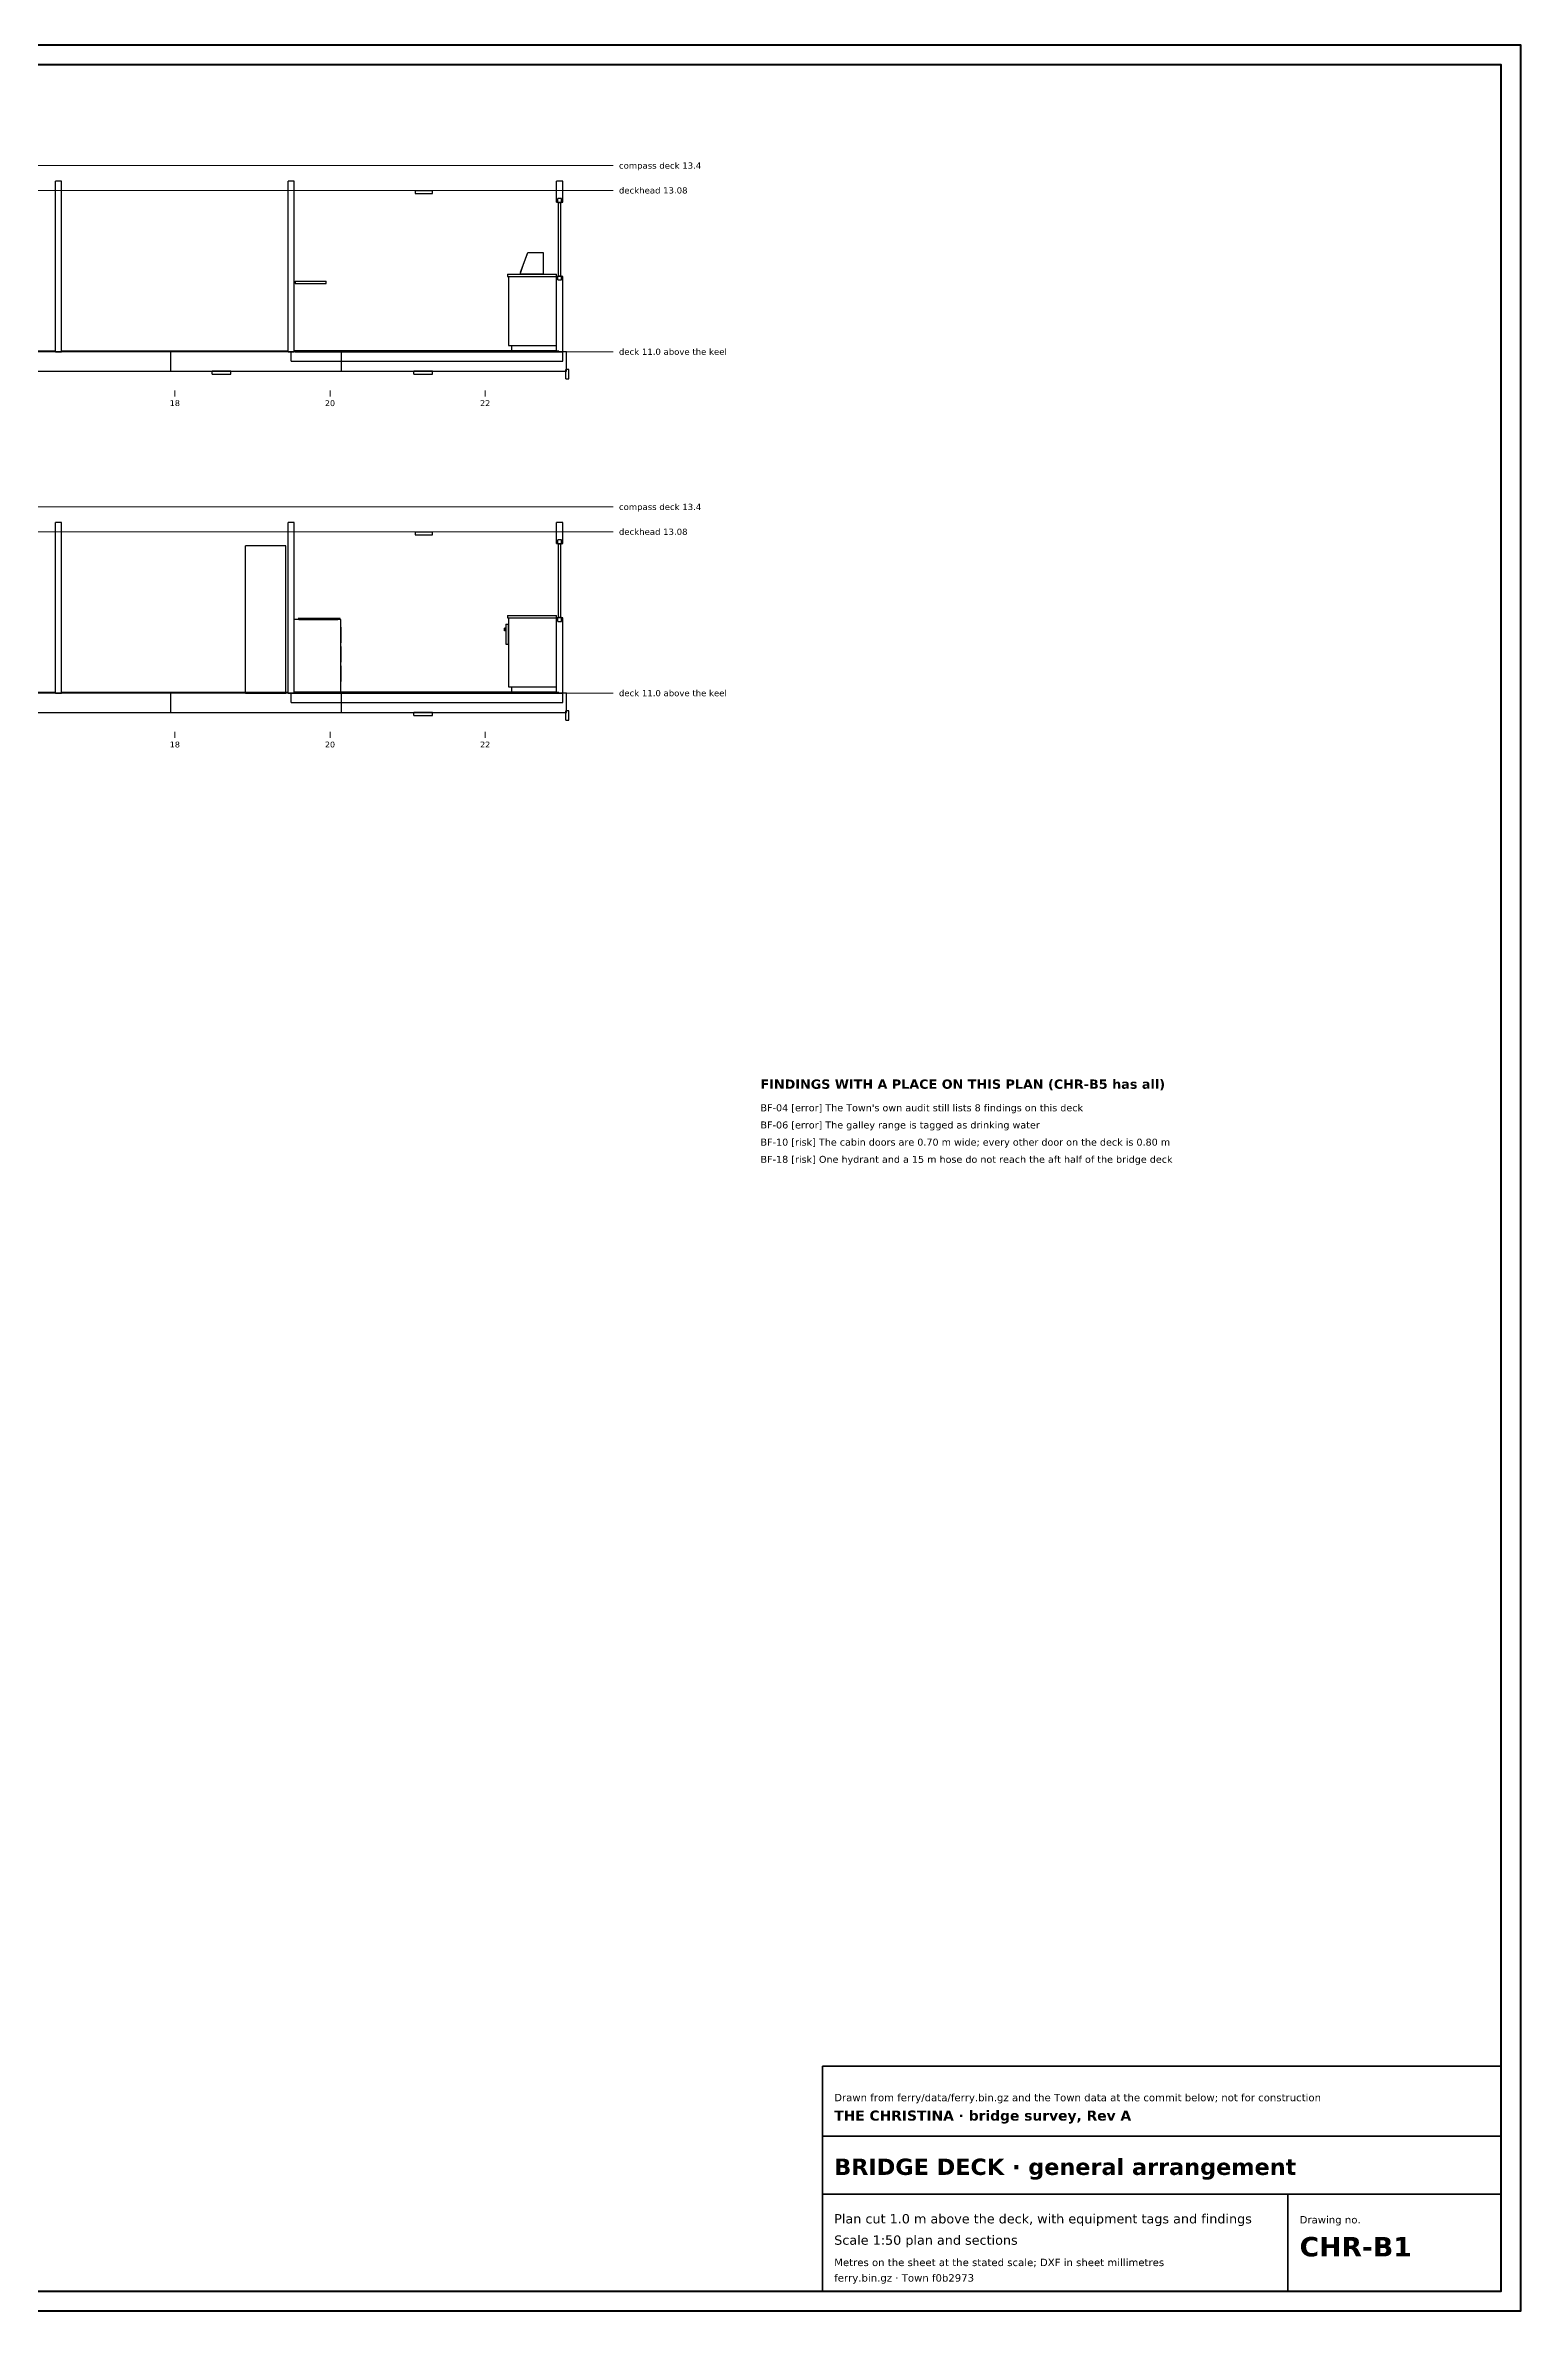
# Model space of a CAD drawing. Header units: millimetres. Extents: x -72 to 836, y -63 to 589.
# Drawn here: x 456 to 836, y 5 to 589 of the extents above; entities that cross this region are included whole.
import ezdxf
from ezdxf.enums import TextEntityAlignment as Align

# ---------------------------------------------------------------- set-up
doc = ezdxf.new("R2010")
doc.units = ezdxf.units.MM
for name, color, linetype, lineweight in [('CUT', 7, 'CONTINUOUS', 25), ('FRAME', 7, 'CONTINUOUS', 50), ('TEXT', 7, 'CONTINUOUS', 18), ('TITLE', 7, 'CONTINUOUS', 35)]:
    doc.layers.add(name, color=color, linetype=linetype, lineweight=lineweight)
doc.layers.add('DIM', color=2, linetype='CONTINUOUS', lineweight=13, true_color=0x1e46a0)
doc.layers.add('FIND', color=1, linetype='CONTINUOUS', lineweight=25, true_color=0xc80000)
doc.styles.add('SANS', font='DejaVuSans.ttf')
doc.styles.add('SANSB', font='DejaVuSans-Bold.ttf')

msp = doc.modelspace()

# ---------------------------------------------------------------- linework, layer by layer
at = {"layer": 'CUT'}
for p, q in [((459.01, 554), (458.2, 554)), ((458.2, 532.46), (458.2, 554)), ((459.8, 554), (459.01, 554)), ((459.8, 531.54), (459.8, 554)), ((519, 554), (518.2, 554)), ((518.2, 532.03), (518.2, 554)), ((519.8, 554), (519, 554)), ((519.8, 531.97), (519.8, 554)), ((551, 551.6), (551, 551.4)), ((551, 551.6), (552.1, 551.6)), ((551, 551.4), (551, 550.8)), ((551, 550.8), (554.3, 550.8)), ((552.1, 551.6), (555.4, 551.6)), ((554.3, 550.8), (555.4, 550.8)), ((555.4, 551.4), (555.4, 551.6)), ((555.4, 550.8), (555.4, 551.4)), ((587.42, 554), (587.4, 554)), ((587.4, 548.63), (587.4, 554)), ((589.01, 554), (587.42, 554)), ((587.71, 549.5), (587.7, 549.5)), ((587.7, 548.5), (587.7, 549.5)), ((588.7, 549.5), (587.71, 549.5)), ((588.7, 549.5), (588.7, 549.5)), ((588.7, 548.5), (588.7, 549.5)), ((589.01, 553.95), (589.01, 554)), ((589.01, 548.58), (589.01, 553.95)), ((587.4, 548.58), (587.4, 548.63)), ((587.4, 548.58), (588.99, 548.58)), ((587.7, 548.5), (588.69, 548.5)), ((587.7, 548.5), (587.7, 548.5)), ((587.91, 548.5), (587.91, 548.5)), ((588.5, 548.5), (587.91, 548.5)), ((587.91, 529.59), (587.91, 548.5)), ((588.5, 548.41), (588.5, 548.5)), ((588.5, 529.5), (588.5, 548.41)), ((588.69, 548.5), (588.7, 548.5)), ((588.99, 548.58), (589.01, 548.58)), ((458.2, 510), (458.2, 532.46)), ((459.8, 510), (459.8, 531.54)), ((518.2, 510), (518.2, 532.03)), ((519.8, 510), (519.8, 531.97)), ((577.99, 530), (578.84, 532.34)), ((578.15, 530.51), (579.15, 533.23)), ((578.84, 532.34), (580.03, 535.6)), ((579.15, 533.23), (579.83, 535.11)), ((580.03, 535.6), (581.69, 535.6)), ((581.69, 535.6), (584, 535.6)), ((584, 535.6), (584, 533.27)), ((584, 533.27), (584, 530)), ((520, 528.2), (520, 527.71)), ((520, 528.2), (526.49, 528.2)), ((520, 527.71), (520, 527.6)), ((520, 527.6), (521.5, 527.6)), ((521.5, 527.6), (527.99, 527.6)), ((526.49, 528.2), (527.99, 528.2)), ((527.99, 527.71), (527.99, 528.2)), ((527.99, 527.6), (527.99, 527.71)), ((574.8, 530), (574.8, 529.89)), ((574.8, 530), (577.22, 530)), ((574.8, 529.89), (574.8, 529.4)), ((574.8, 529.4), (584.98, 529.4)), ((575, 529.4), (575, 526)), ((575, 529.4), (577.37, 529.4)), ((575, 526), (575, 511.6)), ((577.22, 530), (587.4, 530)), ((577.37, 529.4), (587.4, 529.4)), ((581.5, 530), (577.99, 530)), ((584, 530), (581.5, 530)), ((584.98, 529.4), (587.4, 529.4)), ((587.4, 529.89), (587.4, 530)), ((587.4, 529.4), (587.4, 529.89)), ((587.42, 529.42), (587.4, 529.42)), ((587.4, 510.17), (587.4, 529.42)), ((587.4, 526), (587.4, 529.4)), ((587.4, 511.6), (587.4, 526)), ((589.01, 529.42), (587.42, 529.42)), ((587.71, 529.5), (587.7, 529.5)), ((587.7, 528.51), (587.7, 529.5)), ((587.7, 528.5), (587.7, 528.51)), ((587.7, 528.5), (588.69, 528.5)), ((588.7, 529.5), (587.71, 529.5)), ((587.91, 529.5), (587.91, 529.59)), ((587.91, 529.5), (588.5, 529.5)), ((588.5, 529.5), (588.5, 529.5)), ((588.69, 528.5), (588.7, 528.5)), ((588.7, 529.49), (588.7, 529.5)), ((588.7, 528.5), (588.7, 529.49)), ((589.01, 529.26), (589.01, 529.42)), ((589.01, 510), (589.01, 529.26)), ((488, 510), (361.86, 510)), ((433.49, 510.06), (458.2, 510.06)), ((458.2, 510.16), (434.5, 510.16)), ((458.2, 510.11), (458.2, 510.16)), ((458.2, 510.06), (458.2, 510.11)), ((458.2, 510), (458.98, 510)), ((458.98, 510), (459.8, 510)), ((489.61, 510.16), (459.8, 510.16)), ((459.8, 510.11), (459.8, 510.16)), ((459.8, 510.06), (459.8, 510.11)), ((459.8, 510.06), (488.39, 510.06)), ((488, 508.73), (488, 510)), ((501.82, 510), (488, 510)), ((488, 506.57), (488, 510)), ((488, 505), (488, 508.73)), ((488.39, 510.06), (518.2, 510.06)), ((518.2, 510.16), (489.61, 510.16)), ((532, 510), (501.82, 510)), ((518.2, 510.11), (518.2, 510.16)), ((518.2, 510.06), (518.2, 510.11)), ((518.2, 510), (519, 510)), ((519, 510), (519.8, 510)), ((546.29, 510), (519, 510)), ((519, 508.54), (519, 510)), ((519, 507.6), (519, 508.54)), ((536.43, 510.24), (519.8, 510.24)), ((519.8, 510.16), (519.8, 510.24)), ((519.8, 510.14), (519.8, 510.16)), ((519.8, 510.14), (570.78, 510.14)), ((546.24, 510.12), (520, 510.12)), ((520, 510.06), (520, 510.12)), ((520, 510.02), (520, 510.06)), ((520, 510.02), (561.76, 510.02)), ((532, 508.43), (532, 510)), ((546.71, 510), (532, 510)), ((532, 506.27), (532, 510)), ((532, 505), (532, 508.43)), ((587.4, 510.24), (536.43, 510.24)), ((588, 510.12), (546.24, 510.12)), ((589.01, 510), (546.29, 510)), ((590, 510), (546.71, 510)), ((561.76, 510.02), (588, 510.02)), ((570.78, 510.14), (587.4, 510.14)), ((575, 511.6), (585.04, 511.6)), ((575.79, 511.6), (575.79, 511.34)), ((575.79, 511.6), (577.94, 511.6)), ((575.79, 511.34), (575.79, 510.2)), ((575.79, 510.2), (585.25, 510.2)), ((577.94, 511.6), (587.4, 511.6)), ((585.04, 511.6), (587.4, 511.6)), ((585.25, 510.2), (587.4, 510.2)), ((587.4, 511.34), (587.4, 511.6)), ((587.4, 510.2), (587.4, 511.34)), ((587.4, 510.21), (587.4, 510.24)), ((587.4, 510.14), (587.4, 510.21)), ((587.4, 510), (587.4, 510.17)), ((587.4, 510), (588.99, 510)), ((588, 510.08), (588, 510.12)), ((588, 510.02), (588, 510.08)), ((588.99, 510), (589.01, 510)), ((589.01, 509.07), (589.01, 510)), ((589.01, 507.6), (589.01, 509.07)), ((590, 508.73), (590, 510)), ((590, 505), (590, 508.73)), ((445.14, 505), (488, 505)), ((488, 505), (488, 506.57)), ((488, 505), (518.18, 505)), ((501.48, 505), (498.6, 505)), ((498.6, 504.68), (498.6, 505)), ((498.6, 504.2), (498.6, 504.68)), ((498.6, 504.2), (500.52, 504.2)), ((500.52, 504.2), (503.4, 504.2)), ((503.4, 505), (501.48, 505)), ((503.4, 504.52), (503.4, 505)), ((503.4, 504.2), (503.4, 504.52)), ((518.18, 505), (532, 505)), ((519, 507.6), (561.72, 507.6)), ((532, 505), (532, 506.27)), ((532, 505), (575.29, 505)), ((553.48, 505), (550.6, 505)), ((550.6, 504.68), (550.6, 505)), ((550.6, 504.2), (550.6, 504.68)), ((550.6, 504.2), (552.52, 504.2)), ((552.52, 504.2), (555.4, 504.2)), ((555.4, 505), (553.48, 505)), ((555.4, 504.52), (555.4, 505)), ((555.4, 504.2), (555.4, 504.52)), ((561.72, 507.6), (589.01, 507.6)), ((575.29, 505), (590, 505)), ((590, 505.4), (589.8, 505.4)), ((589.8, 503.61), (589.8, 505.4)), ((589.8, 503.01), (589.8, 503.61)), ((589.8, 503.01), (590.39, 503.01)), ((590.6, 505.4), (590, 505.4)), ((590.39, 503.01), (590.6, 503.01)), ((590.6, 504.79), (590.6, 505.4)), ((590.6, 503.01), (590.6, 504.79)), ((458.98, 466), (458.2, 466)), ((458.2, 443.54), (458.2, 466)), ((459.8, 466), (458.98, 466)), ((459.8, 444.46), (459.8, 466)), ((519.41, 466), (518.2, 466)), ((518.2, 455.31), (518.2, 466)), ((519.8, 466), (519.41, 466)), ((519.8, 432.69), (519.8, 466)), ((551, 463.6), (551, 463)), ((551, 463.6), (554.3, 463.6)), ((551, 463), (551, 462.8)), ((551, 462.8), (552.1, 462.8)), ((552.1, 462.8), (555.4, 462.8)), ((554.3, 463.6), (555.4, 463.6)), ((555.4, 463), (555.4, 463.6)), ((555.4, 462.8), (555.4, 463)), ((588.99, 466), (587.4, 466)), ((587.4, 465.95), (587.4, 466)), ((587.4, 460.58), (587.4, 465.95)), ((588.69, 461.5), (587.7, 461.5)), ((587.7, 461.5), (587.7, 461.5)), ((587.7, 460.5), (587.7, 461.5)), ((588.7, 461.5), (588.69, 461.5)), ((588.7, 460.5), (588.7, 461.5)), ((589.01, 466), (588.99, 466)), ((589.01, 460.63), (589.01, 466)), ((512.03, 460), (507.2, 460)), ((507.2, 439.64), (507.2, 460)), ((517.6, 460), (512.03, 460)), ((517.6, 442.36), (517.6, 460)), ((587.4, 460.58), (587.42, 460.58)), ((587.42, 460.58), (589.01, 460.58)), ((587.7, 460.5), (587.71, 460.5)), ((587.71, 460.5), (588.7, 460.5)), ((588.5, 460.5), (587.91, 460.5)), ((587.91, 460.41), (587.91, 460.5)), ((587.91, 441.5), (587.91, 460.41)), ((588.5, 460.5), (588.5, 460.5)), ((588.5, 441.59), (588.5, 460.5)), ((588.7, 460.5), (588.7, 460.5)), ((589.01, 460.58), (589.01, 460.63)), ((518.2, 422), (518.2, 455.31)), ((459.8, 422), (459.8, 444.46)), ((458.2, 422), (458.2, 443.54)), ((507.2, 422), (507.2, 439.64)), ((517.6, 422), (517.6, 442.36)), ((528.64, 441), (519.8, 441)), ((519.8, 436), (519.8, 441)), ((520.8, 441.3), (528.96, 441.3)), ((528.64, 441.2), (521, 441.2)), ((521, 441.16), (521, 441.2)), ((521, 441), (521, 441.16)), ((521, 441), (523.35, 441)), ((523.35, 441), (531, 441)), ((531, 441.2), (528.64, 441.2)), ((531.8, 441), (528.64, 441)), ((528.96, 441.3), (531.6, 441.3)), ((531, 441.05), (531, 441.2)), ((531, 441), (531, 441.05)), ((531.8, 427), (531.8, 441)), ((531.88, 439), (531.8, 439)), ((531.8, 438.06), (531.8, 439)), ((531.8, 435), (531.8, 438.06)), ((531.9, 439), (531.88, 439)), ((531.9, 435.94), (531.9, 439)), ((574.23, 438.72), (574, 438.72)), ((574, 438.65), (574, 438.72)), ((574, 438.44), (574, 438.65)), ((574, 438.26), (574, 438.44)), ((574, 438.08), (574, 438.26)), ((574.22, 438.08), (574, 438.08)), ((574.3, 438.08), (574.22, 438.08)), ((574.3, 438.72), (574.23, 438.72)), ((574.3, 439.8), (574.3, 436.46)), ((574.3, 439.8), (574.75, 439.8)), ((574.3, 438.72), (574.3, 438.65)), ((574.3, 438.44), (574.3, 438.65)), ((574.3, 438.26), (574.3, 438.44)), ((574.3, 438.08), (574.3, 438.26)), ((574.75, 439.8), (575, 439.8)), ((574.8, 442), (574.8, 441.52)), ((574.8, 442), (584.98, 442)), ((574.8, 441.52), (574.8, 441.4)), ((574.8, 441.4), (577.22, 441.4)), ((575, 441.4), (575, 427)), ((575, 441.4), (585.04, 441.4)), ((575, 436.46), (575, 439.8)), ((577.22, 441.4), (587.4, 441.4)), ((584.98, 442), (587.4, 442)), ((585.04, 441.4), (587.4, 441.4)), ((587.4, 441.52), (587.4, 442)), ((587.4, 441.4), (587.4, 441.52)), ((588.99, 441.42), (587.4, 441.42)), ((587.4, 441.26), (587.4, 441.42)), ((587.4, 427), (587.4, 441.4)), ((587.4, 422), (587.4, 441.26)), ((588.69, 441.5), (587.7, 441.5)), ((587.7, 441.49), (587.7, 441.5)), ((587.7, 440.5), (587.7, 441.49)), ((587.7, 440.5), (587.71, 440.5)), ((587.71, 440.5), (588.7, 440.5)), ((587.91, 441.5), (588.5, 441.5)), ((587.91, 441.5), (587.91, 441.5)), ((588.5, 441.5), (588.5, 441.59)), ((588.7, 441.5), (588.69, 441.5)), ((588.7, 440.51), (588.7, 441.5)), ((588.7, 440.5), (588.7, 440.51)), ((589.01, 441.42), (588.99, 441.42)), ((589.01, 422.17), (589.01, 441.42)), ((519.8, 422), (519.8, 436)), ((519.8, 422), (519.8, 432.69)), ((531.8, 435), (531.82, 435)), ((531.88, 434), (531.8, 434)), ((531.8, 433.06), (531.8, 434)), ((531.8, 430), (531.8, 433.06)), ((531.82, 435), (531.9, 435)), ((531.9, 434), (531.88, 434)), ((531.9, 435), (531.9, 435.94)), ((531.9, 430.94), (531.9, 434)), ((574.3, 436.46), (574.3, 434.6)), ((574.3, 434.6), (574.55, 434.6)), ((574.55, 434.6), (575, 434.6)), ((575, 434.6), (575, 436.46)), ((531.8, 430), (531.82, 430)), ((531.88, 429), (531.8, 429)), ((531.8, 428.06), (531.8, 429)), ((531.8, 425), (531.8, 428.06)), ((531.8, 422), (531.8, 427)), ((531.82, 430), (531.9, 430)), ((531.9, 429), (531.88, 429)), ((531.9, 430), (531.9, 430.94)), ((531.9, 425.94), (531.9, 429)), ((575, 427), (575, 423.6)), ((587.4, 423.6), (587.4, 427)), ((458.2, 422.16), (433.49, 422.16)), ((434.5, 422.06), (458.2, 422.06)), ((488, 422), (445.14, 422)), ((458.2, 422.11), (458.2, 422.16)), ((458.2, 422.06), (458.2, 422.11)), ((458.2, 422), (459.01, 422)), ((459.01, 422), (459.8, 422)), ((505.05, 422.16), (459.8, 422.16)), ((459.8, 422.14), (459.8, 422.16)), ((459.8, 422.06), (459.8, 422.14)), ((459.8, 422.06), (472.95, 422.06)), ((472.95, 422.06), (518.2, 422.06)), ((488, 418.27), (488, 422)), ((528.68, 422), (488, 422)), ((488, 421.62), (488, 422)), ((488, 417), (488, 421.62)), ((518.2, 422.16), (505.05, 422.16)), ((507.2, 422), (512.78, 422)), ((512.78, 422), (517.6, 422)), ((518.2, 422.08), (518.2, 422.16)), ((518.2, 422.06), (518.2, 422.08)), ((518.2, 422), (518.59, 422)), ((518.59, 422), (519.8, 422)), ((584.31, 422), (519, 422)), ((519, 421.84), (519, 422)), ((519, 419.6), (519, 421.84)), ((582.77, 422.24), (519.8, 422.24)), ((519.8, 422.23), (519.8, 422.24)), ((519.8, 422.14), (519.8, 422.23)), ((519.8, 422.14), (524.44, 422.14)), ((519.8, 422), (522.96, 422)), ((583.41, 422.12), (520, 422.12)), ((520, 422.12), (520, 422.12)), ((520, 422.02), (520, 422.12)), ((520, 422.02), (524.59, 422.02)), ((522.96, 422), (531.8, 422)), ((524.44, 422.14), (587.4, 422.14)), ((524.59, 422.02), (588, 422.02)), ((532, 422), (528.68, 422)), ((531.8, 425), (531.82, 425)), ((531.82, 425), (531.9, 425)), ((531.9, 425), (531.9, 425.94)), ((532, 417.38), (532, 422)), ((575.29, 422), (532, 422)), ((532, 420.73), (532, 422)), ((532, 417), (532, 420.73)), ((575, 423.6), (577.37, 423.6)), ((590, 422), (575.29, 422)), ((575.79, 423.6), (575.79, 422.46)), ((575.79, 423.6), (585.25, 423.6)), ((575.79, 422.46), (575.79, 422.2)), ((575.79, 422.2), (577.94, 422.2)), ((577.37, 423.6), (587.4, 423.6)), ((577.94, 422.2), (587.4, 422.2)), ((587.4, 422.24), (582.77, 422.24)), ((588, 422.12), (583.41, 422.12)), ((589.01, 422), (584.31, 422)), ((585.25, 423.6), (587.4, 423.6)), ((587.4, 422.46), (587.4, 423.6)), ((587.4, 422.2), (587.4, 422.46)), ((587.4, 422.15), (587.4, 422.24)), ((587.4, 422.14), (587.4, 422.15)), ((587.4, 422), (587.42, 422)), ((587.42, 422), (589.01, 422)), ((588, 422.02), (588, 422.12)), ((588, 422.02), (588, 422.02)), ((589.01, 422), (589.01, 422.17)), ((589.01, 419.76), (589.01, 422)), ((590, 418.27), (590, 422)), ((361.86, 417), (488, 417)), ((488, 417), (488, 418.27)), ((488, 417), (491.32, 417)), ((491.32, 417), (532, 417)), ((519, 419.6), (523.7, 419.6)), ((523.7, 419.6), (589.01, 419.6)), ((532, 417), (532, 417.38)), ((532, 417), (546.71, 417)), ((546.71, 417), (590, 417)), ((552.52, 417), (550.6, 417)), ((550.6, 416.52), (550.6, 417)), ((550.6, 416.2), (550.6, 416.52)), ((550.6, 416.2), (553.48, 416.2)), ((555.4, 417), (552.52, 417)), ((553.48, 416.2), (555.4, 416.2)), ((555.4, 416.68), (555.4, 417)), ((555.4, 416.2), (555.4, 416.68)), ((589.01, 419.6), (589.01, 419.76)), ((590.39, 417.4), (589.8, 417.4)), ((589.8, 416.79), (589.8, 417.4)), ((589.8, 415.01), (589.8, 416.79)), ((589.8, 415.01), (590, 415.01)), ((590, 417), (590, 418.27)), ((590, 415.01), (590.6, 415.01)), ((590.6, 417.4), (590.39, 417.4)), ((590.6, 415.61), (590.6, 417.4)), ((590.6, 415.01), (590.6, 415.61))]:
    msp.add_line(p, q, dxfattribs=at)
at = {"layer": 'DIM'}
for p, q in [((230, 558), (602, 558)), ((230, 551.6), (602, 551.6)), ((230, 510), (602, 510)), ((489, 500), (489, 498.5)), ((529, 500), (529, 498.5)), ((569, 500), (569, 498.5)), ((230, 470), (602, 470)), ((230, 463.6), (602, 463.6)), ((230, 422), (602, 422)), ((489, 412), (489, 410.5)), ((529, 412), (529, 410.5)), ((569, 412), (569, 410.5))]:
    msp.add_line(p, q, dxfattribs=at)
at = {"layer": 'FRAME'}
for points in [[(5, 5), (836, 5), (836, 589), (5, 589)], [(10, 10), (831, 10), (831, 584), (10, 584)]]:
    msp.add_lwpolyline(points, close=True, dxfattribs=at)
at = {"layer": 'TITLE'}
for p, q in [((656, 50), (831, 50)), ((656, 35), (831, 35)), ((776, 10), (776, 35))]:
    msp.add_line(p, q, dxfattribs=at)
msp.add_lwpolyline([(656, 10), (831, 10), (831, 68), (656, 68)], close=True, dxfattribs=at)

# ---------------------------------------------------------------- texts
at = {"layer": 'DIM', "style": 'SANS'}
for s, p in [('compass deck 13.4', (603.5, 557.2)), ('deckhead 13.08', (603.5, 550.8)), ('deck 11.0 above the keel', (603.5, 509.2)), ('compass deck 13.4', (603.5, 469.2)), ('deckhead 13.08', (603.5, 462.8)), ('deck 11.0 above the keel', (603.5, 421.2))]:
    msp.add_text(s, height=1.6, dxfattribs=at).set_placement(p)
for s, p in [('18', (489, 496)), ('20', (529, 496)), ('22', (569, 496)), ('18', (489, 408)), ('20', (529, 408)), ('22', (569, 408))]:
    msp.add_text(s, height=1.5, dxfattribs=at).set_placement(p, align=Align.CENTER)
at = {"layer": 'FIND', "style": 'SANS'}
for s, p in [("BF-04 [error] The Town's own audit still lists 8 findings on this deck", (640, 314.2)), ('BF-06 [error] The galley range is tagged as drinking water', (640, 309.77)), ('BF-10 [risk] The cabin doors are 0.70 m wide; every other door on the deck is 0.80 m', (640, 305.34)), ('BF-18 [risk] One hydrant and a 15 m hose do not reach the aft half of the bridge deck', (640, 300.91))]:
    msp.add_text(s, height=1.8, dxfattribs=at).set_placement(p)
at = {"layer": 'TEXT'}
for s, height, style, p in [('FINDINGS WITH A PLACE ON THIS PLAN (CHR-B5 has all)', 2.4, 'SANSB', (640, 320)), ('Drawn from ferry/data/ferry.bin.gz and the Town data at the commit below; not for construction', 1.9, 'SANS', (659, 59)), ('THE CHRISTINA · bridge survey, Rev A', 2.6, 'SANSB', (659, 54)), ('BRIDGE DECK · general arrangement', 4.2, 'SANSB', (659, 40)), ('Plan cut 1.0 m above the deck, with equipment tags and findings', 2.4, 'SANS', (659, 27.5)), ('Drawing no.', 1.9, 'SANS', (779, 27.5)), ('Scale 1:50 plan and sections', 2.4, 'SANS', (659, 22)), ('CHR-B1', 5, 'SANSB', (779, 19)), ('Metres on the sheet at the stated scale; DXF in sheet millimetres', 1.9, 'SANS', (659, 16.5)), ('ferry.bin.gz · Town f0b2973', 1.9, 'SANS', (659, 12.5))]:
    msp.add_text(s, height=height, dxfattribs=dict(at, style=style)).set_placement(p)

doc.saveas('drawing.dxf')
